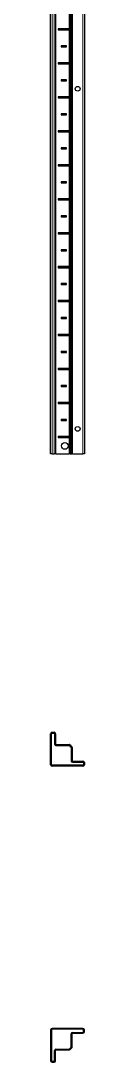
# Model space of a CAD drawing. Header units: millimetres. Extents: x -199 to 5773, y -1747 to 1507.
# Drawn here: x 1614 to 1663, y -1747 to -215 of the extents above; entities that cross this region are included whole.
import ezdxf

# ---------------------------------------------------------------- set-up
doc = ezdxf.new("R2010")
doc.units = ezdxf.units.MM

msp = doc.modelspace()

# ---------------------------------------------------------------- linework, layer by layer
at = {"color": 7, "linetype": 'Continuous', "lineweight": 25}
for p, q in [((1613.68, -851.79), (1613.68, 847.21)), ((1620.88, 847.21), (1620.88, -851.79)), ((1643.55, 847.21), (1643.55, -851.79)), ((1643.58, 847.21), (1643.58, -851.79)), ((1645.38, 847.21), (1645.38, -851.79)), ((1663.38, 847.21), (1663.38, -851.79)), ((1640.93, -226.54), (1624.53, -226.54)), ((1624.53, -226.54), (1624.53, -228.04)), ((1625.28, -227.29), (1624.53, -226.54)), ((1625.28, -227.29), (1624.53, -228.04)), ((1624.53, -228.04), (1640.93, -228.04)), ((1625.28, -227.29), (1640.78, -227.29)), ((1640.78, -227.29), (1641.42, -226.65)), ((1640.78, -227.29), (1641.42, -227.94)), ((1641.42, -227.94), (1641.42, -226.65)), ((1637.03, -251.54), (1629.03, -251.54)), ((1629.03, -251.54), (1629.03, -253.04)), ((1629.78, -252.29), (1629.03, -251.54)), ((1629.78, -252.29), (1629.03, -253.04)), ((1629.03, -253.04), (1637.03, -253.04)), ((1629.78, -252.29), (1636.28, -252.29)), ((1636.28, -252.29), (1637.03, -251.54)), ((1636.28, -252.29), (1637.03, -253.04)), ((1637.03, -253.04), (1637.03, -251.54)), ((1640.93, -276.54), (1624.53, -276.54)), ((1624.53, -276.54), (1624.53, -278.04)), ((1625.28, -277.29), (1624.53, -276.54)), ((1625.28, -277.29), (1624.53, -278.04)), ((1624.53, -278.04), (1640.93, -278.04)), ((1625.28, -277.29), (1640.78, -277.29)), ((1640.78, -277.29), (1641.42, -276.65)), ((1640.78, -277.29), (1641.42, -277.94)), ((1641.42, -277.94), (1641.42, -276.65)), ((1637.03, -301.54), (1629.03, -301.54)), ((1629.03, -301.54), (1629.03, -303.04)), ((1629.78, -302.29), (1629.03, -301.54)), ((1629.78, -302.29), (1629.03, -303.04)), ((1629.03, -303.04), (1637.03, -303.04)), ((1629.78, -302.29), (1636.28, -302.29)), ((1636.28, -302.29), (1637.03, -301.54)), ((1636.28, -302.29), (1637.03, -303.04)), ((1637.03, -303.04), (1637.03, -301.54)), ((1640.93, -326.54), (1624.53, -326.54)), ((1624.53, -326.54), (1624.53, -328.04)), ((1625.28, -327.29), (1624.53, -326.54)), ((1625.28, -327.29), (1624.53, -328.04)), ((1624.53, -328.04), (1640.93, -328.04)), ((1625.28, -327.29), (1640.78, -327.29)), ((1640.78, -327.29), (1641.42, -326.65)), ((1640.78, -327.29), (1641.42, -327.94)), ((1641.42, -327.94), (1641.42, -326.65)), ((1637.03, -351.54), (1629.03, -351.54)), ((1629.03, -351.54), (1629.03, -353.04)), ((1629.78, -352.29), (1629.03, -351.54)), ((1629.78, -352.29), (1629.03, -353.04)), ((1629.78, -352.29), (1636.28, -352.29)), ((1636.28, -352.29), (1637.03, -351.54)), ((1636.28, -352.29), (1637.03, -353.04)), ((1637.03, -353.04), (1637.03, -351.54)), ((1629.03, -353.04), (1637.03, -353.04)), ((1640.93, -376.54), (1624.53, -376.54)), ((1624.53, -376.54), (1624.53, -378.04)), ((1625.28, -377.29), (1624.53, -376.54)), ((1625.28, -377.29), (1624.53, -378.04)), ((1624.53, -378.04), (1640.93, -378.04)), ((1625.28, -377.29), (1640.78, -377.29)), ((1640.78, -377.29), (1641.42, -376.65)), ((1640.78, -377.29), (1641.42, -377.94)), ((1641.42, -377.94), (1641.42, -376.65)), ((1637.03, -401.54), (1629.03, -401.54)), ((1629.03, -401.54), (1629.03, -403.04)), ((1629.78, -402.29), (1629.03, -401.54)), ((1629.78, -402.29), (1629.03, -403.04)), ((1629.03, -403.04), (1637.03, -403.04)), ((1629.78, -402.29), (1636.28, -402.29)), ((1636.28, -402.29), (1637.03, -401.54)), ((1636.28, -402.29), (1637.03, -403.04)), ((1637.03, -403.04), (1637.03, -401.54)), ((1640.93, -426.54), (1624.53, -426.54)), ((1624.53, -426.54), (1624.53, -428.04)), ((1625.28, -427.29), (1624.53, -426.54)), ((1625.28, -427.29), (1624.53, -428.04)), ((1624.53, -428.04), (1640.93, -428.04)), ((1625.28, -427.29), (1640.78, -427.29)), ((1640.78, -427.29), (1641.42, -426.65)), ((1640.78, -427.29), (1641.42, -427.94)), ((1641.42, -427.94), (1641.42, -426.65)), ((1637.03, -451.54), (1629.03, -451.54)), ((1629.03, -451.54), (1629.03, -453.04)), ((1629.78, -452.29), (1629.03, -451.54)), ((1629.78, -452.29), (1629.03, -453.04)), ((1629.03, -453.04), (1637.03, -453.04)), ((1629.78, -452.29), (1636.28, -452.29)), ((1636.28, -452.29), (1637.03, -451.54)), ((1636.28, -452.29), (1637.03, -453.04)), ((1637.03, -453.04), (1637.03, -451.54)), ((1640.93, -476.54), (1624.53, -476.54)), ((1624.53, -476.54), (1624.53, -478.04)), ((1625.28, -477.29), (1624.53, -476.54)), ((1625.28, -477.29), (1624.53, -478.04)), ((1624.53, -478.04), (1640.93, -478.04)), ((1625.28, -477.29), (1640.78, -477.29)), ((1640.78, -477.29), (1641.42, -476.65)), ((1640.78, -477.29), (1641.42, -477.94)), ((1641.42, -477.94), (1641.42, -476.65)), ((1637.03, -501.54), (1629.03, -501.54)), ((1629.03, -501.54), (1629.03, -503.04)), ((1629.78, -502.29), (1629.03, -501.54)), ((1629.78, -502.29), (1629.03, -503.04)), ((1629.03, -503.04), (1637.03, -503.04)), ((1629.78, -502.29), (1636.28, -502.29)), ((1636.28, -502.29), (1637.03, -501.54)), ((1636.28, -502.29), (1637.03, -503.04)), ((1637.03, -503.04), (1637.03, -501.54)), ((1640.93, -526.54), (1624.53, -526.54)), ((1624.53, -526.54), (1624.53, -528.04)), ((1625.28, -527.29), (1624.53, -526.54)), ((1625.28, -527.29), (1624.53, -528.04)), ((1624.53, -528.04), (1640.93, -528.04)), ((1625.28, -527.29), (1640.78, -527.29)), ((1640.78, -527.29), (1641.42, -526.65)), ((1640.78, -527.29), (1641.42, -527.94)), ((1641.42, -527.94), (1641.42, -526.65)), ((1637.03, -551.54), (1629.03, -551.54)), ((1629.03, -551.54), (1629.03, -553.04)), ((1629.78, -552.29), (1629.03, -551.54)), ((1636.28, -552.29), (1637.03, -551.54)), ((1637.03, -553.04), (1637.03, -551.54)), ((1629.78, -552.29), (1629.03, -553.04)), ((1629.03, -553.04), (1637.03, -553.04)), ((1629.78, -552.29), (1636.28, -552.29)), ((1636.28, -552.29), (1637.03, -553.04)), ((1640.93, -576.54), (1624.53, -576.54)), ((1624.53, -576.54), (1624.53, -578.04)), ((1625.28, -577.29), (1624.53, -576.54)), ((1625.28, -577.29), (1624.53, -578.04)), ((1624.53, -578.04), (1640.93, -578.04)), ((1625.28, -577.29), (1640.78, -577.29)), ((1640.78, -577.29), (1641.42, -576.65)), ((1640.78, -577.29), (1641.42, -577.94)), ((1641.42, -577.94), (1641.42, -576.65)), ((1637.03, -601.54), (1629.03, -601.54)), ((1629.03, -601.54), (1629.03, -603.04)), ((1629.78, -602.29), (1629.03, -601.54)), ((1629.78, -602.29), (1629.03, -603.04)), ((1629.03, -603.04), (1637.03, -603.04)), ((1629.78, -602.29), (1636.28, -602.29)), ((1636.28, -602.29), (1637.03, -601.54)), ((1636.28, -602.29), (1637.03, -603.04)), ((1637.03, -603.04), (1637.03, -601.54)), ((1640.93, -626.54), (1624.53, -626.54)), ((1624.53, -626.54), (1624.53, -628.04)), ((1625.28, -627.29), (1624.53, -626.54)), ((1625.28, -627.29), (1624.53, -628.04)), ((1624.53, -628.04), (1640.93, -628.04)), ((1625.28, -627.29), (1640.78, -627.29)), ((1640.78, -627.29), (1641.42, -626.65)), ((1640.78, -627.29), (1641.42, -627.94)), ((1641.42, -627.94), (1641.42, -626.65)), ((1637.03, -651.54), (1629.03, -651.54)), ((1629.03, -651.54), (1629.03, -653.04)), ((1629.78, -652.29), (1629.03, -651.54)), ((1629.78, -652.29), (1629.03, -653.04)), ((1629.03, -653.04), (1637.03, -653.04)), ((1629.78, -652.29), (1636.28, -652.29)), ((1636.28, -652.29), (1637.03, -651.54)), ((1636.28, -652.29), (1637.03, -653.04)), ((1637.03, -653.04), (1637.03, -651.54)), ((1640.93, -676.54), (1624.53, -676.54)), ((1624.53, -676.54), (1624.53, -678.04)), ((1625.28, -677.29), (1624.53, -676.54)), ((1625.28, -677.29), (1624.53, -678.04)), ((1624.53, -678.04), (1640.93, -678.04)), ((1625.28, -677.29), (1640.78, -677.29)), ((1640.78, -677.29), (1641.42, -676.65)), ((1640.78, -677.29), (1641.42, -677.94)), ((1641.42, -677.94), (1641.42, -676.65)), ((1637.03, -701.54), (1629.03, -701.54)), ((1629.03, -701.54), (1629.03, -703.04)), ((1629.78, -702.29), (1629.03, -701.54)), ((1629.78, -702.29), (1629.03, -703.04)), ((1629.03, -703.04), (1637.03, -703.04)), ((1629.78, -702.29), (1636.28, -702.29)), ((1636.28, -702.29), (1637.03, -701.54)), ((1636.28, -702.29), (1637.03, -703.04)), ((1637.03, -703.04), (1637.03, -701.54)), ((1640.93, -726.54), (1624.53, -726.54)), ((1624.53, -726.54), (1624.53, -728.04)), ((1625.28, -727.29), (1624.53, -726.54)), ((1625.28, -727.29), (1624.53, -728.04)), ((1624.53, -728.04), (1640.93, -728.04)), ((1625.28, -727.29), (1640.78, -727.29)), ((1640.78, -727.29), (1641.42, -726.65)), ((1640.78, -727.29), (1641.42, -727.94)), ((1641.42, -727.94), (1641.42, -726.65)), ((1629.03, -751.54), (1629.03, -753.04)), ((1637.03, -751.54), (1629.03, -751.54)), ((1629.78, -752.29), (1629.03, -751.54)), ((1629.78, -752.29), (1629.03, -753.04)), ((1629.03, -753.04), (1637.03, -753.04)), ((1629.78, -752.29), (1636.28, -752.29)), ((1636.28, -752.29), (1637.03, -751.54)), ((1636.28, -752.29), (1637.03, -753.04)), ((1637.03, -753.04), (1637.03, -751.54)), ((1640.93, -776.54), (1624.53, -776.54)), ((1624.53, -776.54), (1624.53, -778.04)), ((1625.28, -777.29), (1624.53, -776.54)), ((1625.28, -777.29), (1624.53, -778.04)), ((1624.53, -778.04), (1640.93, -778.04)), ((1625.28, -777.29), (1640.78, -777.29)), ((1640.78, -777.29), (1641.42, -776.65)), ((1640.78, -777.29), (1641.42, -777.94)), ((1641.42, -777.94), (1641.42, -776.65)), ((1629.03, -801.54), (1629.03, -803.04)), ((1637.03, -801.54), (1629.03, -801.54)), ((1629.78, -802.29), (1629.03, -801.54)), ((1629.78, -802.29), (1629.03, -803.04)), ((1629.03, -803.04), (1637.03, -803.04)), ((1629.78, -802.29), (1636.28, -802.29)), ((1636.28, -802.29), (1637.03, -801.54)), ((1636.28, -802.29), (1637.03, -803.04)), ((1637.03, -803.04), (1637.03, -801.54)), ((1640.93, -826.54), (1624.53, -826.54)), ((1624.53, -826.54), (1624.53, -828.04)), ((1625.28, -827.29), (1624.53, -826.54)), ((1625.28, -827.29), (1624.53, -828.04)), ((1625.28, -827.29), (1640.78, -827.29)), ((1640.78, -827.29), (1641.42, -826.65)), ((1640.78, -827.29), (1641.42, -827.94)), ((1641.42, -827.94), (1641.42, -826.65)), ((1624.53, -828.04), (1640.93, -828.04)), ((1615.68, -851.79), (1613.68, -851.79)), ((1615.68, -851.79), (1618.88, -851.79)), ((1620.88, -851.79), (1618.88, -851.79)), ((1621.53, -851.79), (1620.88, -851.79)), ((1621.53, -851.79), (1640.93, -851.79)), ((1642.34, -851.79), (1640.93, -851.79)), ((1642.34, -851.79), (1643.55, -851.79)), ((1643.55, -851.79), (1643.58, -851.79)), ((1643.58, -851.79), (1644.79, -851.79)), ((1645.38, -851.79), (1644.79, -851.79)), ((1646.03, -851.79), (1645.38, -851.79)), ((1646.03, -851.79), (1661.38, -851.79)), ((1663.38, -851.79), (1661.38, -851.79)), ((1613.68, -1309.47), (1613.68, -1263.77)), ((1615.03, -1309.47), (1615.03, -1263.77)), ((1615.68, -1261.77), (1618.88, -1261.77)), ((1615.68, -1263.12), (1618.88, -1263.12)), ((1619.53, -1263.77), (1619.53, -1279.12)), ((1620.88, -1263.77), (1620.88, -1279.12)), ((1621.53, -1279.77), (1640.93, -1279.77)), ((1621.53, -1281.12), (1640.93, -1281.12)), ((1641.39, -1281.31), (1642.59, -1282.52)), ((1642.34, -1280.36), (1643.55, -1281.56)), ((1643.55, -1281.56), (1642.59, -1282.52)), ((1642.63, -1282.55), (1643.58, -1281.6)), ((1642.63, -1282.55), (1643.84, -1283.76)), ((1643.58, -1281.6), (1644.79, -1282.8)), ((1644.03, -1284.22), (1644.03, -1303.62)), ((1645.38, -1284.22), (1645.38, -1303.62)), ((1661.38, -1310.12), (1615.68, -1310.12)), ((1661.38, -1311.47), (1615.68, -1311.47)), ((1646.03, -1304.27), (1661.38, -1304.27)), ((1646.03, -1305.62), (1661.38, -1305.62)), ((1662.03, -1306.27), (1662.03, -1309.47)), ((1663.38, -1306.27), (1663.38, -1309.47)), ((1613.68, -1699.47), (1613.68, -1745.17)), ((1615.03, -1699.47), (1615.03, -1745.17)), ((1661.38, -1697.47), (1615.68, -1697.47)), ((1661.38, -1698.82), (1615.68, -1698.82)), ((1662.03, -1702.67), (1662.03, -1699.47)), ((1663.38, -1702.67), (1663.38, -1699.47)), ((1644.03, -1724.72), (1644.03, -1705.32)), ((1645.38, -1724.72), (1645.38, -1705.32)), ((1646.03, -1703.32), (1661.38, -1703.32)), ((1646.03, -1704.67), (1661.38, -1704.67)), ((1619.53, -1745.17), (1619.53, -1729.82)), ((1620.88, -1745.17), (1620.88, -1729.82)), ((1621.53, -1727.82), (1640.93, -1727.82)), ((1621.53, -1729.17), (1640.93, -1729.17)), ((1641.39, -1727.63), (1642.59, -1726.42)), ((1642.34, -1728.58), (1643.55, -1727.38)), ((1643.55, -1727.38), (1642.59, -1726.42)), ((1642.63, -1726.39), (1643.84, -1725.18)), ((1642.63, -1726.39), (1643.58, -1727.34)), ((1643.58, -1727.34), (1644.79, -1726.14)), ((1615.68, -1745.82), (1618.88, -1745.82)), ((1615.68, -1747.17), (1618.88, -1747.17))]:
    msp.add_line(p, q, dxfattribs=at)
at = {"color": 8, "linetype": 'Continuous', "lineweight": 18}
for p, q in [((1615.68, 847.21), (1615.68, -851.79)), ((1618.88, -851.79), (1618.88, 847.21)), ((1621.53, 847.21), (1621.53, -851.79)), ((1642.34, 847.21), (1642.34, -851.79)), ((1644.79, -851.79), (1644.79, 847.21)), ((1646.03, 847.21), (1646.03, -851.79)), ((1661.38, -851.79), (1661.38, 847.21)), ((1640.93, -226.54), (1640.93, -178.04)), ((1640.93, -276.54), (1640.93, -228.04)), ((1640.93, -326.54), (1640.93, -278.04)), ((1640.93, -376.54), (1640.93, -328.04)), ((1640.93, -426.54), (1640.93, -378.04)), ((1640.93, -476.54), (1640.93, -428.04)), ((1640.93, -526.54), (1640.93, -478.04)), ((1640.93, -576.54), (1640.93, -528.04)), ((1640.93, -626.54), (1640.93, -578.04)), ((1640.93, -676.54), (1640.93, -628.04)), ((1640.93, -726.54), (1640.93, -678.04)), ((1640.93, -776.54), (1640.93, -728.04)), ((1640.93, -826.54), (1640.93, -778.04)), ((1640.93, -851.79), (1640.93, -828.04))]:
    msp.add_line(p, q, dxfattribs=at)
at = {"color": 7, "linetype": 'Continuous', "lineweight": 25}
for centre, radius in [((1653.53, -314.79), 3.5), ((1653.53, -815.29), 3.5), ((1634.53, -840.29), 5)]:
    msp.add_circle(centre, radius, dxfattribs=at)
for centre, radius, start, end in [((1615.68, -1263.77), 2, 90, 180), ((1615.68, -1263.77), 0.65, 90, 180), ((1618.88, -1263.77), 2, 0, 90), ((1618.88, -1263.77), 0.65, 0, 90), ((1621.53, -1279.12), 2, 180, 270), ((1621.53, -1279.12), 0.65, 180, 270), ((1640.93, -1281.77), 2, 45, 90), ((1640.93, -1281.77), 0.65, 45, 90), ((1643.38, -1284.22), 0.65, 0, 45), ((1643.38, -1284.22), 2, 0, 45), ((1615.68, -1309.47), 2, 180, 270), ((1615.68, -1309.47), 0.65, 180, 270), ((1646.03, -1303.62), 2, 180, 270), ((1646.03, -1303.62), 0.65, 180, 270), ((1661.38, -1306.27), 2, 0, 90), ((1661.38, -1306.27), 0.65, 0, 90), ((1661.38, -1309.47), 2, 270, 0), ((1661.38, -1309.47), 0.65, 270, 0), ((1615.68, -1699.47), 2, 90, 180), ((1615.68, -1699.47), 0.65, 90, 180), ((1661.38, -1699.47), 2, 0, 90), ((1661.38, -1699.47), 0.65, 0, 90), ((1646.03, -1705.32), 2, 90, 180), ((1646.03, -1705.32), 0.65, 90, 180), ((1661.38, -1702.67), 2, 270, 0), ((1661.38, -1702.67), 0.65, 270, 0), ((1621.53, -1729.82), 2, 90, 180), ((1621.53, -1729.82), 0.65, 90, 180), ((1640.93, -1727.17), 0.65, 270, 315), ((1640.93, -1727.17), 2, 270, 315), ((1643.38, -1724.72), 0.65, 315, 0), ((1643.38, -1724.72), 2, 315, 0), ((1615.68, -1745.17), 2, 180, 270), ((1615.68, -1745.17), 0.65, 180, 270), ((1618.88, -1745.17), 0.65, 270, 0), ((1618.88, -1745.17), 2, 270, 0)]:
    msp.add_arc(centre, radius, start, end, dxfattribs=at)
for centre, start_param, end_param in [((1640.93, -230.01), 6.0349159, 6.2831853), ((1640.93, -224.58), 3.1415927, 3.389862), ((1640.93, -280.01), 6.0349159, 6.2831853), ((1640.93, -274.58), 3.1415927, 3.389862), ((1640.93, -330.01), 6.0349159, 6.2831853), ((1640.93, -324.58), 3.1415927, 3.389862), ((1640.93, -380.01), 6.0349159, 6.2831853), ((1640.93, -374.58), 3.1415927, 3.389862), ((1640.93, -430.01), 6.0349159, 6.2831853), ((1640.93, -424.58), 3.1415927, 3.389862), ((1640.93, -480.01), 6.0349159, 6.2831853), ((1640.93, -474.58), 3.1415927, 3.389862), ((1640.93, -530.01), 6.0349159, 6.2831853), ((1640.93, -524.58), 3.1415927, 3.389862), ((1640.93, -580.01), 6.0349159, 6.2831853), ((1640.93, -574.58), 3.1415927, 3.389862), ((1640.93, -630.01), 6.0349159, 6.2831853), ((1640.93, -624.58), 3.1415927, 3.389862), ((1640.93, -680.01), 6.0349159, 6.2831853), ((1640.93, -674.58), 3.1415927, 3.389862), ((1640.93, -730.01), 6.0349159, 6.2831853), ((1640.93, -724.58), 3.1415927, 3.389862), ((1640.93, -780.01), 6.0349159, 6.2831853), ((1640.93, -774.58), 3.1415927, 3.389862), ((1640.93, -830.01), 6.0349159, 6.2831853), ((1640.93, -824.58), 3.1415927, 3.389862)]:
    msp.add_ellipse(centre, major_axis=(0, 3.46), ratio=0.5773503, start_param=start_param, end_param=end_param, dxfattribs=at)

doc.saveas('drawing.dxf')
